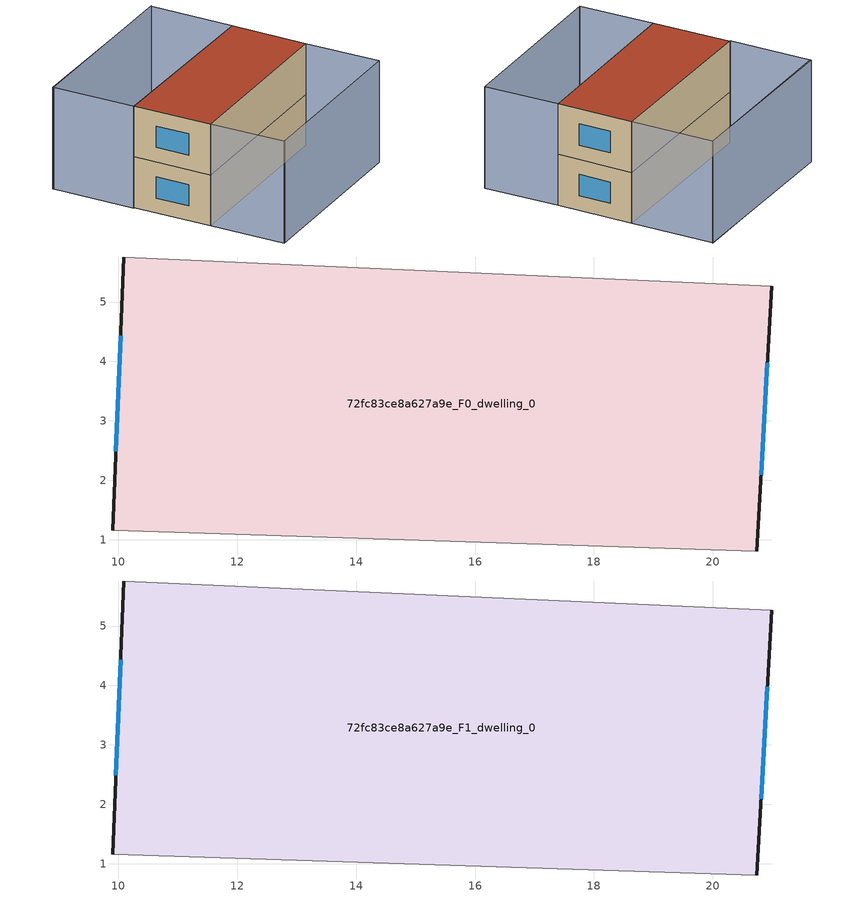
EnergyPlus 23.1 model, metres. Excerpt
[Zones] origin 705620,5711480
72fc83ce8a627a9e_F0_dwelling_0
 floor ground (EU_floor_Construction): 20.99,5.26 20.74,0.81 9.9,1.16 10.09,5.76 z0
 wall outside (EU_wall_Construction): 10.09,5.76 9.9,1.16 / 20.74,0.81 20.99,5.26 z0:3
 wall adiabatic (EU_wall_Construction): 9.9,1.16 20.74,0.81 / 20.99,5.26 10.09,5.76 z0:3
 window (EU_Window_Construction): 10.04,4.43 9.96,2.49 / 20.82,2.1 20.92,3.98 z0.87:2.13
72fc83ce8a627a9e_F1_dwelling_0
 floor to 72fc83ce8a627a9e_F0_dwelling_0 (EU_floor_Construction): 20.99,5.26 20.74,0.81 9.9,1.16 10.09,5.76 z3
 wall outside (EU_wall_Construction): 10.09,5.76 9.9,1.16 / 20.74,0.81 20.99,5.26 z3:6
 wall adiabatic (EU_wall_Construction): 9.9,1.16 20.74,0.81 / 20.99,5.26 10.09,5.76 z3:6
 window (EU_Window_Construction): 10.04,4.43 9.96,2.49 / 20.82,2.1 20.92,3.98 z3.87:5.13
 roof outside (EU_roof_Construction): 20.74,0.81 20.99,5.26 10.09,5.76 9.9,1.16 z6
shading: 9.79,-3.22 20.57,-3.56 / 21.23,10.13 10.24,10.55 / 9.9,1.16 20.74,0.81 / 20.74,0.81 20.6,-3.57 / 20.6,-3.57 9.76,-3.22 / 9.76,-3.22 9.9,1.16 / 21.21,10.13 20.99,5.26 / 20.99,5.26 10.04,5.76 / 10.04,5.76 10.26,10.62 / 10.26,10.62 21.21,10.13 z0:6
[Building]
EU S2 Campaign: North Axis=0; Terrain=City; Solar Distribution=FullExterior
[Site:Location]
London: Latitude=51.5; Longitude=-0.5; Time Zone=0; Elevation=25
[SizingPeriod:WeatherFileDays]
AnnualSizingPeriod: Begin Month=1; Begin Day of Month=1; End Month=12; End Day of Month=31; Day of Week for Start Day=Monday; Use Weather File Daylight Saving Period=No; Use Weather File Rain and Snow Indicators=No
[MATERIAL]
EU_InternalMass_Material: Roughness=MediumRough; Thickness=0.1; Conductivity=1; Density=1800; Specific Heat=900; Thermal Absorptance=0.9; Solar Absorptance=0.7; Visible Absorptance=0.7
[MATERIAL:NOMASS] Roughness=MediumRough; Thermal Absorptance=0.9; Solar Absorptance=0.7; Visible Absorptance=0.7
Name | Thermal Resistance
EU_wall_NoMass | 0.724719
EU_roof_NoMass | 2.98947
EU_floor_NoMass | 2.39157
[WINDOWMATERIAL:SIMPLEGLAZINGSYSTEM]
EU_Window_SimpleGlazing: UFactor=2.63425; Solar Heat Gain Coefficient=0.76; Visible Transmittance=0.76
[CONSTRUCTION]
EU_wall_Construction: EU_wall_NoMass
EU_roof_Construction: EU_roof_NoMass
EU_floor_Construction: EU_floor_NoMass
EU_Window_Construction: EU_Window_SimpleGlazing
EU_InternalMass_Construction: EU_InternalMass_Material
[ZONE] Type=1; Multiplier=1; Ceiling Height=autocalculate; Volume=147.829; Floor Area=autocalculate; Part of Total Floor Area=Yes
72fc83ce8a627a9e_F0_dwelling_0; 72fc83ce8a627a9e_F1_dwelling_0
[INTERNALMASS] Construction=EU_InternalMass_Construction; Surface Area=49.2763
Name | Zone or ZoneList
72fc83ce8a627a9e_F0_dwelling_0_EU_InternalMass | 72fc83ce8a627a9e_F0_dwelling_0
72fc83ce8a627a9e_F1_dwelling_0_EU_InternalMass | 72fc83ce8a627a9e_F1_dwelling_0
[OTHEREQUIPMENT] Fuel Type=Electricity; Design Level Calculation Method=Watts/Area; Power per Zone Floor Area=1; Fraction Latent=0; Fraction Radiant=0; Fraction Lost=0; Carbon Dioxide Generation Rate=0; EndUse Subcategory=EU_Step8_InternalGains
Name | Zone or ZoneList or Space or SpaceList | Schedule
EU_Step8_InternalGain_72fc83ce8a627a9e_F0_dwelling_0_f000 | 72fc83ce8a627a9e_F0_dwelling_0 | EU_Step8_GainSchedule_72fc83ce8a627a9e_F0_dwelling_0_f000
EU_Step8_InternalGain_72fc83ce8a627a9e_F1_dwelling_0_f000 | 72fc83ce8a627a9e_F1_dwelling_0 | EU_Step8_GainSchedule_72fc83ce8a627a9e_F1_dwelling_0_f000
[ZONEVENTILATION:DESIGNFLOWRATE] Schedule=EU_AlwaysOn; Design Flow Rate Calculation Method=AirChanges/Hour; Air Changes per Hour=0.418135; Ventilation Type=Natural; Fan Pressure Rise=0; Fan Total Efficiency=1; Constant Term Coefficient=1; Temperature Term Coefficient=0; Velocity Term Coefficient=0; Velocity Squared Term Coefficient=0; Minimum Indoor Temperature=-100; Maximum Indoor Temperature=100; Delta Temperature=-100; Minimum Outdoor Temperature=-100; Maximum Outdoor Temperature=100; Maximum Wind Speed=40
Name | Zone or ZoneList or Space or SpaceList
EU_ConstantAir_72fc83ce8a627a9e_F0_dwelling_0 | 72fc83ce8a627a9e_F0_dwelling_0
EU_ConstantAir_72fc83ce8a627a9e_F1_dwelling_0 | 72fc83ce8a627a9e_F1_dwelling_0
[HVACTEMPLATE:THERMOSTAT] Constant Heating Setpoint=20; Constant Cooling Setpoint=50
EU_HeatOnly_72fc83ce8a627a9e_F0_dwelling_0; EU_HeatOnly_72fc83ce8a627a9e_F1_dwelling_0
[HVACTEMPLATE:ZONE:IDEALLOADSAIRSYSTEM] System Availability Schedule=EU_AlwaysOn; Maximum Heating Supply Air Temperature=50; Minimum Cooling Supply Air Temperature=13; Maximum Heating Supply Air Humidity Ratio=0.0156; Minimum Cooling Supply Air Humidity Ratio=0.0077; Heating Limit=NoLimit; Cooling Limit=NoLimit; Heating Availability Schedule=EU_AlwaysOn; Cooling Availability Schedule=EU_CoolingOff; Dehumidification Control Type=ConstantSensibleHeatRatio; Cooling Sensible Heat Ratio=0.7; Dehumidification Setpoint=60; Humidification Control Type=None; Humidification Setpoint=30; Outdoor Air Method=None; Outdoor Air Flow Rate per Person=0.00944; Outdoor Air Flow Rate per Zone Floor Area=0; Outdoor Air Flow Rate per Zone=0; Demand Controlled Ventilation Type=None; Outdoor Air Economizer Type=NoEconomizer; Heat Recovery Type=None; Sensible Heat Recovery Effectiveness=0.7; Latent Heat Recovery Effectiveness=0.65
Name | Template Thermostat
72fc83ce8a627a9e_F0_dwelling_0 | EU_HeatOnly_72fc83ce8a627a9e_F0_dwelling_0
72fc83ce8a627a9e_F1_dwelling_0 | EU_HeatOnly_72fc83ce8a627a9e_F1_dwelling_0
[SIZING:ZONE] Zone Cooling Design Supply Air Temperature Input Method=SupplyAirTemperature; Zone Cooling Design Supply Air Temperature=13; Zone Heating Design Supply Air Temperature Input Method=SupplyAirTemperature; Zone Heating Design Supply Air Temperature=50; Zone Cooling Design Supply Air Humidity Ratio=0.008; Zone Heating Design Supply Air Humidity Ratio=0.008; Cooling Design Air Flow Method=DesignDay; Cooling Design Air Flow Rate=0; Cooling Minimum Air Flow per Zone Floor Area=0.000762; Cooling Minimum Air Flow=0; Cooling Minimum Air Flow Fraction=0.2; Heating Design Air Flow Method=DesignDay; Heating Design Air Flow Rate=0; Heating Maximum Air Flow per Zone Floor Area=0.002032; Heating Maximum Air Flow=0.141576; Heating Maximum Air Flow Fraction=0.3; Account for Dedicated Outdoor Air System=No; Dedicated Outdoor Air System Control Strategy=NeutralSupplyAir; Dedicated Outdoor Air Low Setpoint Temperature for Design=autosize; Dedicated Outdoor Air High Setpoint Temperature for Design=autosize; Zone Load Sizing Method=Sensible Load Only No Latent Load; Zone Latent Cooling Design Supply Air Humidity Ratio Input Method=HumidityRatioDifference; Zone Cooling Design Supply Air Humidity Ratio Difference=0.005; Zone Latent Heating Design Supply Air Humidity Ratio Input Method=HumidityRatioDifference; Zone Humidification Design Supply Air Humidity Ratio Difference=0.005
72fc83ce8a627a9e_F0_dwelling_0; 72fc83ce8a627a9e_F1_dwelling_0
[SCHEDULE:CONSTANT]
Name | Hourly Value
EU_AlwaysOn | 1
EU_CoolingOff | 0
[SCHEDULE:FILE] Column Number=1; Rows to Skip at Top=0; Number of Hours of Data=8760; Column Separator=Comma; Interpolate to Timestep=No; Minutes per Item=60; Adjust Schedule for Daylight Savings=Yes
Name | File
EU_Step8_GainSchedule_72fc83ce8a627a9e_F0_dwelling_0_f000 | ../../schedules/72fc83ce8a627a9e/72fc83ce8a627a9e_F0_dwelling_0_f000_gain.csv
EU_Step8_GainSchedule_72fc83ce8a627a9e_F1_dwelling_0_f000 | ../../schedules/72fc83ce8a627a9e/72fc83ce8a627a9e_F1_dwelling_0_f000_gain.csv
